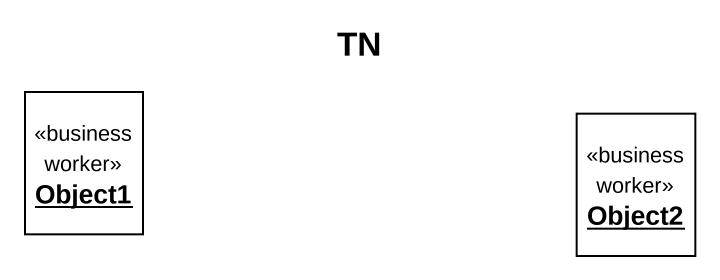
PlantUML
@startuml
title TN
hide circle
hide empty members
object Object1 <<business worker>>
object Object2 <<business worker>>
@enduml
